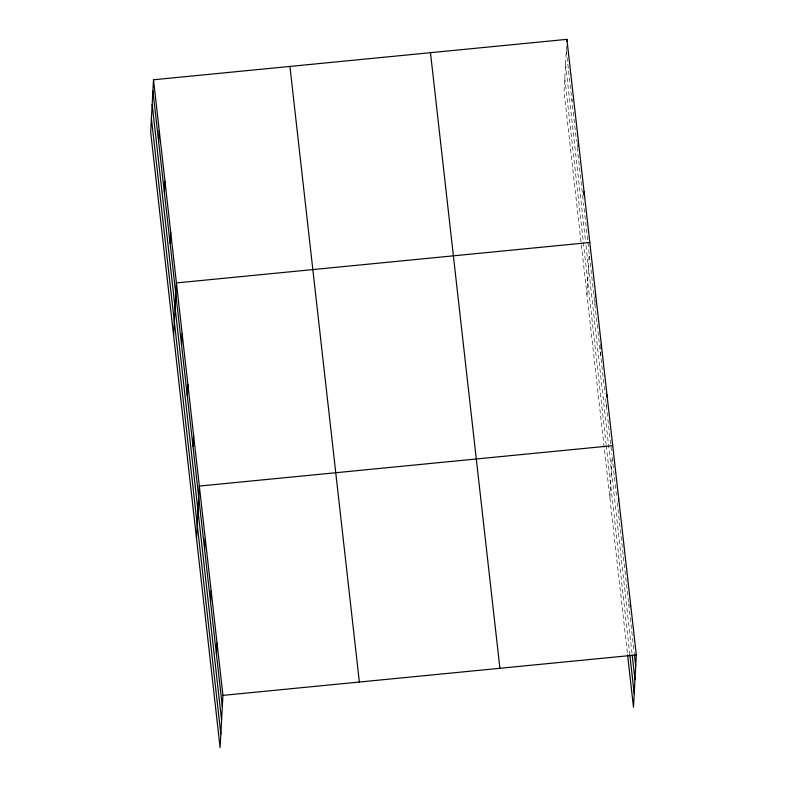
<?xml version="1.0" encoding="UTF-8"?>
<svg xmlns="http://www.w3.org/2000/svg" width="787" height="787" viewBox="0 0 787 787"><rect width="100%" height="100%" fill="white"/><g stroke="black" fill="none" stroke-linecap="round" stroke-linejoin="round"><path stroke-width="0.59" stroke-dasharray="3.94 2.95" d="M566.532 46.069L564.063 91.626L627.446 653.682M572.021 101.326L572.139 99.093M586.974 294.771L589.197 253.689L583.472 202.908M594.923 304.48L595.169 300.004M600.648 355.262L600.835 351.907M606.384 406.053L606.502 403.81M609.886 497.915L612.109 456.844L616.772 498.21M566.296 50.545L576.517 141.237M577.196 147.277L583.334 201.698M589.473 256.109L605.016 393.962M605.557 398.802L611.833 454.424M617.323 503.08L617.736 506.73M618.011 509.169L628.577 602.872M628.715 604.082L634.194 652.757M565.558 64.101L585.469 240.645M586.01 245.485L632.089 654.145M564.8 78.07L606.118 444.458M606.256 445.668L629.826 654.725"/><path stroke-width="1.18" d="M153.514 79.772L150.681 132.049L220.104 747.65L222.937 695.374L153.514 79.772L566.896 39.35L636.319 654.951L633.486 707.228L627.583 654.902M158.64 141.758L159.24 130.563M164.365 192.54L164.975 181.354M170.09 243.331L170.7 232.135M173.593 335.193L176.426 282.927L589.807 242.494M181.541 344.903L182.151 333.708M187.276 395.694L187.877 384.499M193.002 446.475L193.602 435.29M196.504 538.347L199.327 486.071L612.709 445.649M204.63 549.592L205.23 538.397M210.523 601.917L211.132 590.722M216.425 654.243L217.035 643.048M566.778 41.593L566.896 39.35M578.052 146.52L578.347 140.922M583.895 195.068L584.082 191.713M595.346 296.64L595.533 293.285M601.012 348.552L601.258 344.076M606.866 397.101L606.984 394.858M618.434 501.329L618.612 497.974M630.23 605.98L630.417 602.626M222.937 695.374L636.319 654.951M634.332 653.977L635.709 666.146M632.227 655.364L634.971 679.702M629.826 654.725L634.214 693.672M430.479 52.69L499.902 668.291M289.931 66.433L359.354 682.034M152.914 90.967L222.328 706.569M152.176 104.523L221.59 720.125M151.419 118.493L220.832 734.094"/></g></svg>
